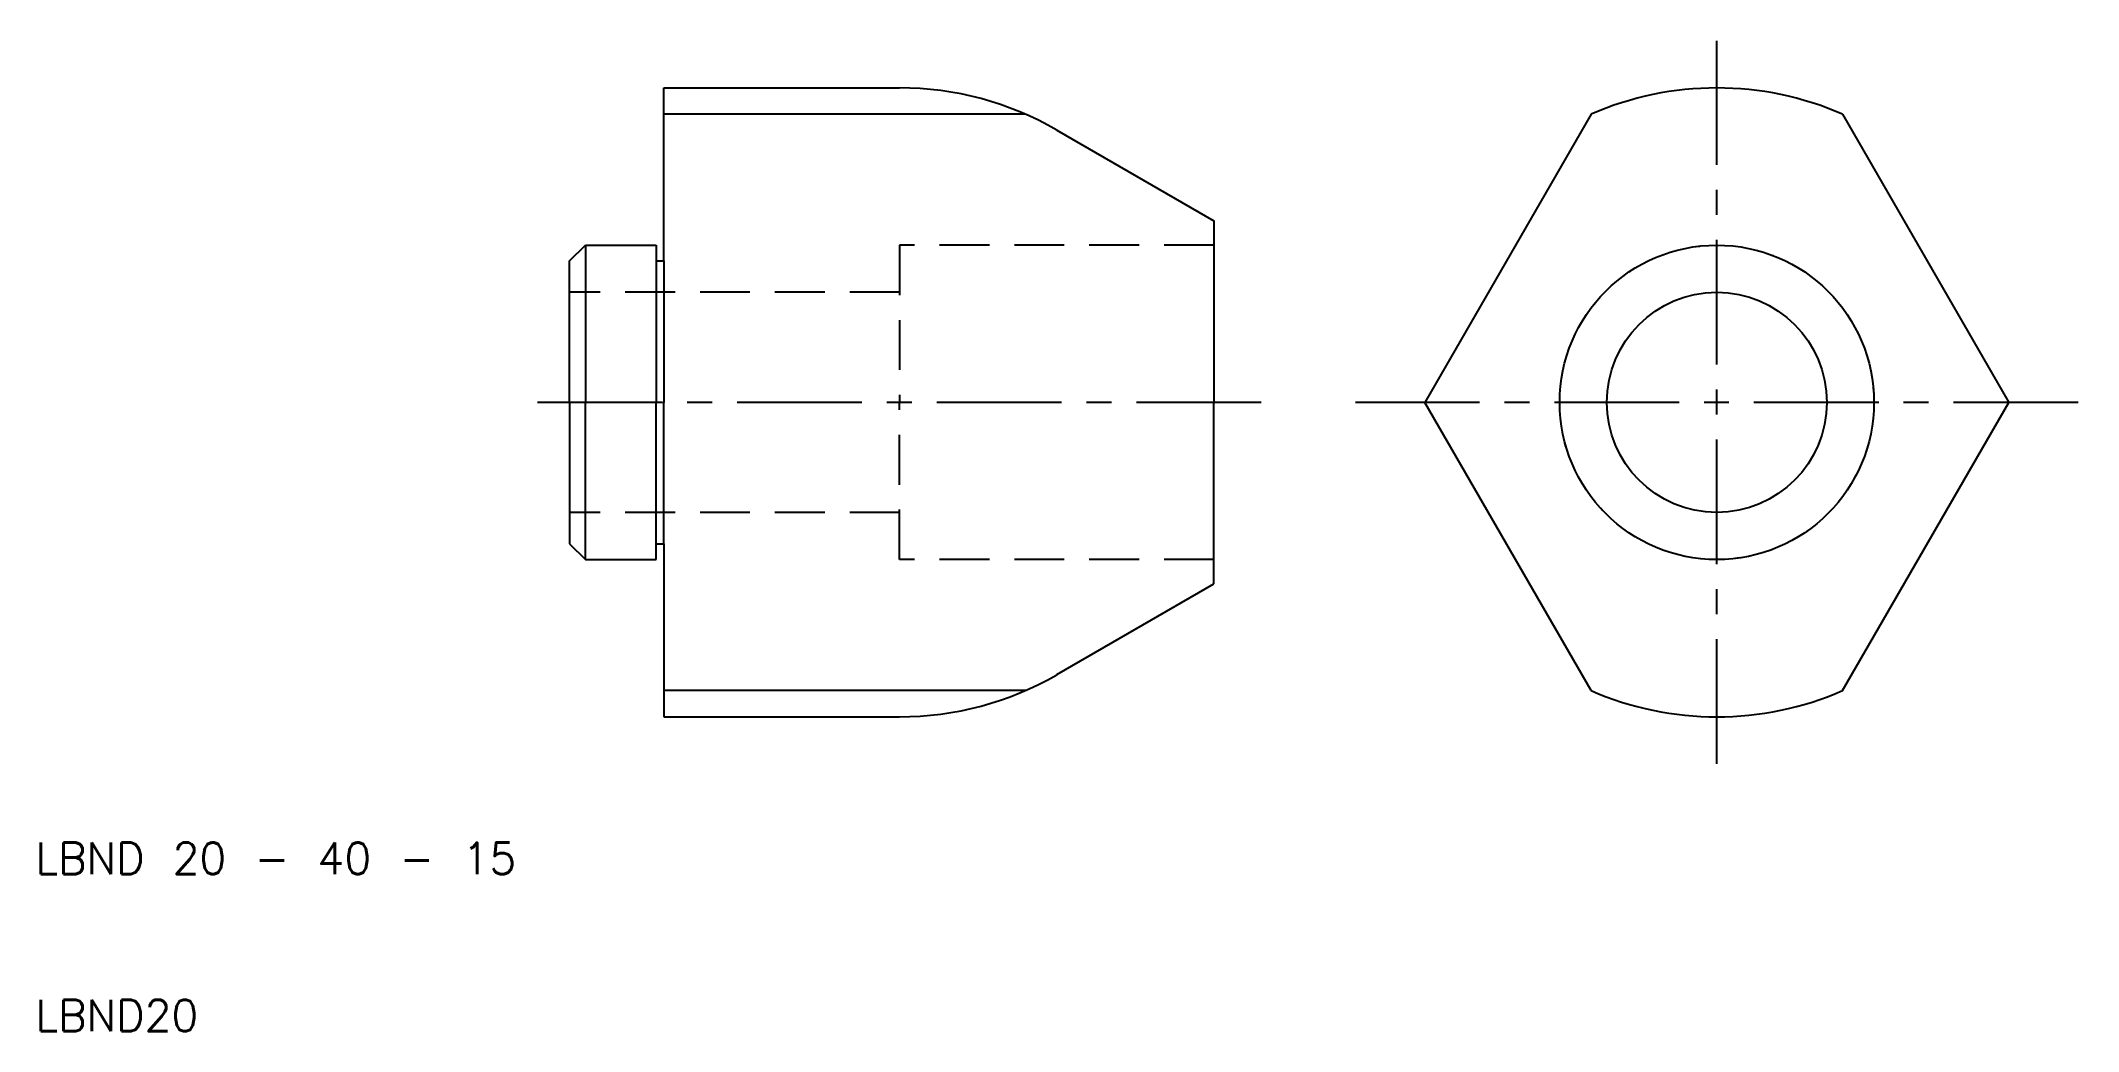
# Model space of a CAD drawing. Extents: x 10 to 140, y 10 to 73.
import ezdxf

# ---------------------------------------------------------------- set-up
doc = ezdxf.new("R2010")
doc.units = 0
doc.header["$LTSCALE"] = 0.25
doc.linetypes.add('CENTER', pattern=[50.8, 31.75, -6.35, 6.35, -6.35])
doc.linetypes.add('DASHED', pattern=[19.05, 12.7, -6.35])
doc.layers.get('0').update_dxf_attribs({"linetype": 'CONTINUOUS'})
doc.layers.add('CENTER', color=1, linetype='CENTER')
doc.styles.get("Standard").update_dxf_attribs({"font": 'txt.shx', "bigfont": 'extfont.shx'})

msp = doc.modelspace()

# ---------------------------------------------------------------- linework, layer by layer
for p, q in [((50, 70), (65, 70)), ((50, 59), (50, 70)), ((73, 68.33), (50, 68.33)), ((109, 68.33), (98.42, 50)), ((125, 68.33), (135.58, 50)), ((75, 67.32), (85, 61.55)), ((85, 61.55), (85, 50)), ((44, 59), (45, 60)), ((45, 60), (45, 50)), ((45, 60), (49.5, 60)), ((49.5, 60), (49.5, 59)), ((44, 50), (44, 59)), ((49.5, 59), (49.5, 50)), ((49.5, 59), (50, 59)), ((50, 59), (50, 50)), ((44, 50), (44, 41)), ((45, 40), (45, 50)), ((49.5, 41), (49.5, 50)), ((50, 41), (50, 50)), ((85, 38.45), (85, 50)), ((109, 31.67), (98.42, 50)), ((125, 31.67), (135.58, 50)), ((44, 41), (45, 40)), ((49.5, 40), (49.5, 41)), ((49.5, 41), (50, 41)), ((50, 41), (50, 30)), ((45, 40), (49.5, 40)), ((75, 32.68), (85, 38.45)), ((73, 31.67), (50, 31.67)), ((50, 30), (65, 30))]:
    msp.add_line(p, q)
at = {"color": 3, "linetype": 'DASHED'}
for p, q in [((85, 60), (65, 60)), ((65, 60), (65, 50)), ((65, 57), (44, 57)), ((65, 40), (65, 50)), ((65, 43), (44, 43)), ((85, 40), (65, 40))]:
    msp.add_line(p, q, dxfattribs=at)
msp.add_circle((117, 50), 10, dxfattribs=at)
for radius in [10, 7]:
    msp.add_circle((117, 50), radius)
for centre, start, end in [((65, 50), 60, 90), ((117, 50), 66.4218, 113.5782), ((65, 50), 270, 300), ((117, 50), 246.4218, 293.5782)]:
    msp.add_arc(centre, 20, start, end)
at = {"layer": 'CENTER', "color": 1, "linetype": 'CENTER'}
for p, q in [((117, 27), (117, 73)), ((88, 50), (41, 50)), ((140, 50), (94, 50))]:
    msp.add_line(p, q, dxfattribs=at)

# ---------------------------------------------------------------- texts
for s, p in [('LBND 20 - 40 - 15', (10, 20)), ('LBND20', (10, 10))]:
    msp.add_text(s, height=2).set_placement(p)

doc.saveas('drawing.dxf')
